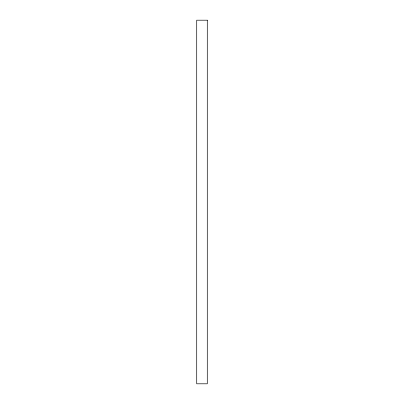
<?xml version="1.0" encoding="UTF-8"?>
<svg xmlns="http://www.w3.org/2000/svg" width="404" height="404" viewBox="0 0 404 404"><rect width="100%" height="100%" fill="white"/><g stroke="black" fill="none" stroke-linecap="round" stroke-linejoin="round"><path stroke-width="0.61" d="M207.287 20.2L196.713 20.2L196.713 383.8L207.287 383.8L207.287 20.2"/></g></svg>
